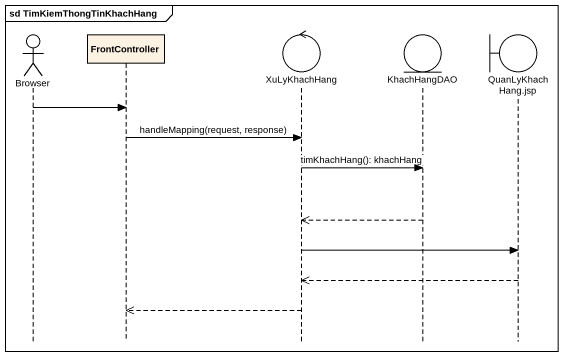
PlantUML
@startuml
mainframe sd TimKiemThongTinKhachHang
hide footbox
actor Browser
participant FrontController
control XuLyKhachHang
entity KhachHangDAO
boundary "QuanLyKhachHang.jsp" as QuanLyKhachHang_jsp

Browser -> FrontController
FrontController -> XuLyKhachHang : handleMapping(request, response)
XuLyKhachHang -> KhachHangDAO : timKhachHang(): khachHang
KhachHangDAO -->> XuLyKhachHang
XuLyKhachHang -> QuanLyKhachHang_jsp
QuanLyKhachHang_jsp -->> XuLyKhachHang
XuLyKhachHang -->> FrontController
@enduml
